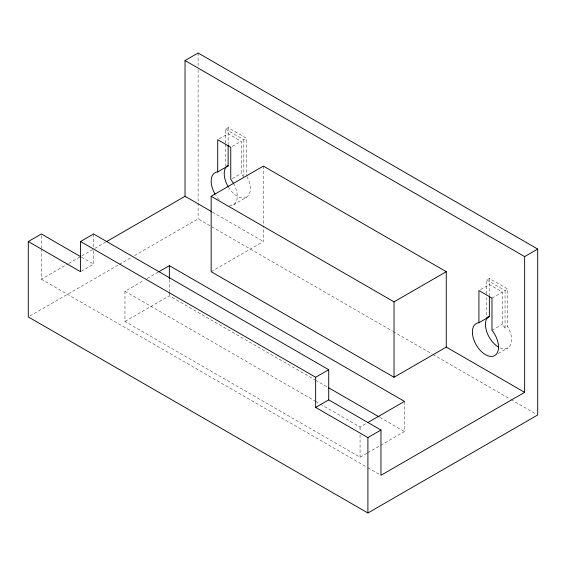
<?xml version="1.0" encoding="UTF-8"?>
<svg xmlns="http://www.w3.org/2000/svg" width="566" height="566" viewBox="0 0 566 566"><rect width="100%" height="100%" fill="white"/><g stroke="black" fill="none" stroke-linecap="round" stroke-linejoin="round"><path stroke-width="0.42" stroke-dasharray="2.83 2.12" d="M225.53 143.12L225.53 129.161L228.14 127.654L246.429 138.21L246.429 175.729M219.184 138.861L228.14 133.689L241.201 141.231L241.201 173.415L243.38 176.599M232.244 146.403L241.201 141.231M225.53 129.161L243.819 139.717L246.429 138.21M41.36 248.778L41.36 279.229L68.111 263.784M68.875 263.346L94.097 248.785M94.862 248.347L105.559 242.17M232.244 178.587L241.201 173.415M81.271 271.27L93.609 264.145L93.609 248.637M29.828 316.054L118.556 264.831M119.32 264.386L131.56 257.318M134.616 255.556L198.1 218.9L392.372 331.068M233.461 204.736L246.521 197.194A18.473 10.662 60 0 0 246.91 176.564M366.952 453.217L360.061 457.201L124.959 321.46L124.959 291.299L144.097 280.248M147.16 278.479L157.879 272.288M124.959 321.46L169.361 295.82L314.873 379.828M211.16 271.687L263.409 241.526L263.409 225.742M486.76 293.945L486.76 279.986L489.371 278.472L507.66 289.035L507.752 326.681A18.473 10.662 60 0 1 510.709 344.461A18.473 10.662 60 0 1 499.198 347.474M480.414 289.679L489.371 284.507L502.431 292.049L502.431 324.233L505.049 328.054L507.66 326.547M491.981 298.084L502.431 292.049M486.76 279.986L505.049 290.542L507.66 289.035M491.981 330.268L502.431 324.233M320.243 404.039L360.061 427.033L366.188 423.495M498.321 353.46L507.752 348.012M367.723 452.779L379.97 445.704M380.734 445.265L404.471 431.561L404.471 401.393M212.427 212.094L263.409 241.526M393.144 331.506L432.148 354.026M432.912 354.472L510.164 399.072M510.928 399.511L536.172 414.086M315.637 380.267L327.891 387.342M379.963 417.411L404.471 431.561M81.49 257.155L93.609 264.145M124.959 291.299L314.88 400.947M315.644 401.393L319.472 403.6M41.36 279.229L367.192 467.346M367.957 467.792L380.196 474.853M505.049 290.542L505.049 328.054M489.371 278.472L489.371 295.049M486.76 297.433L486.76 316.627M360.061 427.033L360.061 431.342M360.061 434.794L360.061 457.201M263.409 166.114L263.409 224.865M243.819 139.717L243.819 176.366M228.14 127.654L228.14 144.231M225.53 143.997L225.53 165.81M198.1 52.999L198.1 66.236M198.1 69.767L198.1 202.133M198.1 203.017L198.1 218.9M169.361 279.448L169.361 291.511M169.361 292.374L169.361 295.82M93.609 233.984L93.609 247.774M41.36 235.725L41.36 247.908M246.521 197.194A18.473 10.662 60 0 1 228.459 187.219M233.461 183.405A18.473 10.662 60 0 1 229.223 205.557M219.226 199.784A18.473 10.662 60 0 1 215.823 195.44"/><path stroke-width="0.85" d="M106.323 241.724L185.04 196.282L185.04 60.541L198.1 52.999L537.7 249.061L537.7 414.97L367.9 513.001L28.3 316.939L28.3 241.526L41.36 233.984L80.733 256.716M28.3 241.526L80.549 271.687L80.549 241.526L93.609 233.984L328.719 369.718L328.719 399.886L380.96 430.047L380.96 475.298L524.64 392.344L524.64 256.603L185.04 60.541M214.988 194.067A18.473 10.662 60 0 1 217.691 171.908L228.14 165.873L228.14 144.995M446.27 347.1L394.021 377.26L211.16 271.687L211.16 196.275L263.409 166.114L446.27 271.687L446.27 347.1L524.64 392.344M158.643 271.843L169.361 265.659L404.471 401.393L367.723 422.611M211.16 196.275L394.021 301.855L446.27 271.687M80.549 241.526L315.651 377.26L328.719 369.718M524.64 256.603L537.7 249.061M315.651 377.26L315.651 407.428L328.719 399.886M478.921 322.726L478.921 290.542L491.981 298.084L491.981 330.268A18.473 10.662 60 0 1 495.462 355.031A18.473 10.662 60 0 1 475.447 343.477A18.473 10.662 60 0 1 478.921 322.726L489.371 316.691L489.371 295.926M315.651 407.428L367.9 437.589L380.96 430.047M226.839 166.277L228.14 165.873M486.76 317.498L489.371 316.691M185.04 196.282L211.67 211.656M328.655 387.788L379.199 416.965M394.021 301.855L394.021 377.26M367.9 437.589L367.9 513.001M217.691 171.908L217.691 139.717L230.751 147.259L230.751 179.443A18.473 10.662 60 0 1 233.461 183.405M169.361 265.659L169.361 278.585M228.048 186.532A18.473 10.662 60 0 1 227.468 165.583M498.519 347.1A18.473 10.662 60 0 1 486.618 331.372A18.473 10.662 60 0 1 488.699 316.401"/></g></svg>
